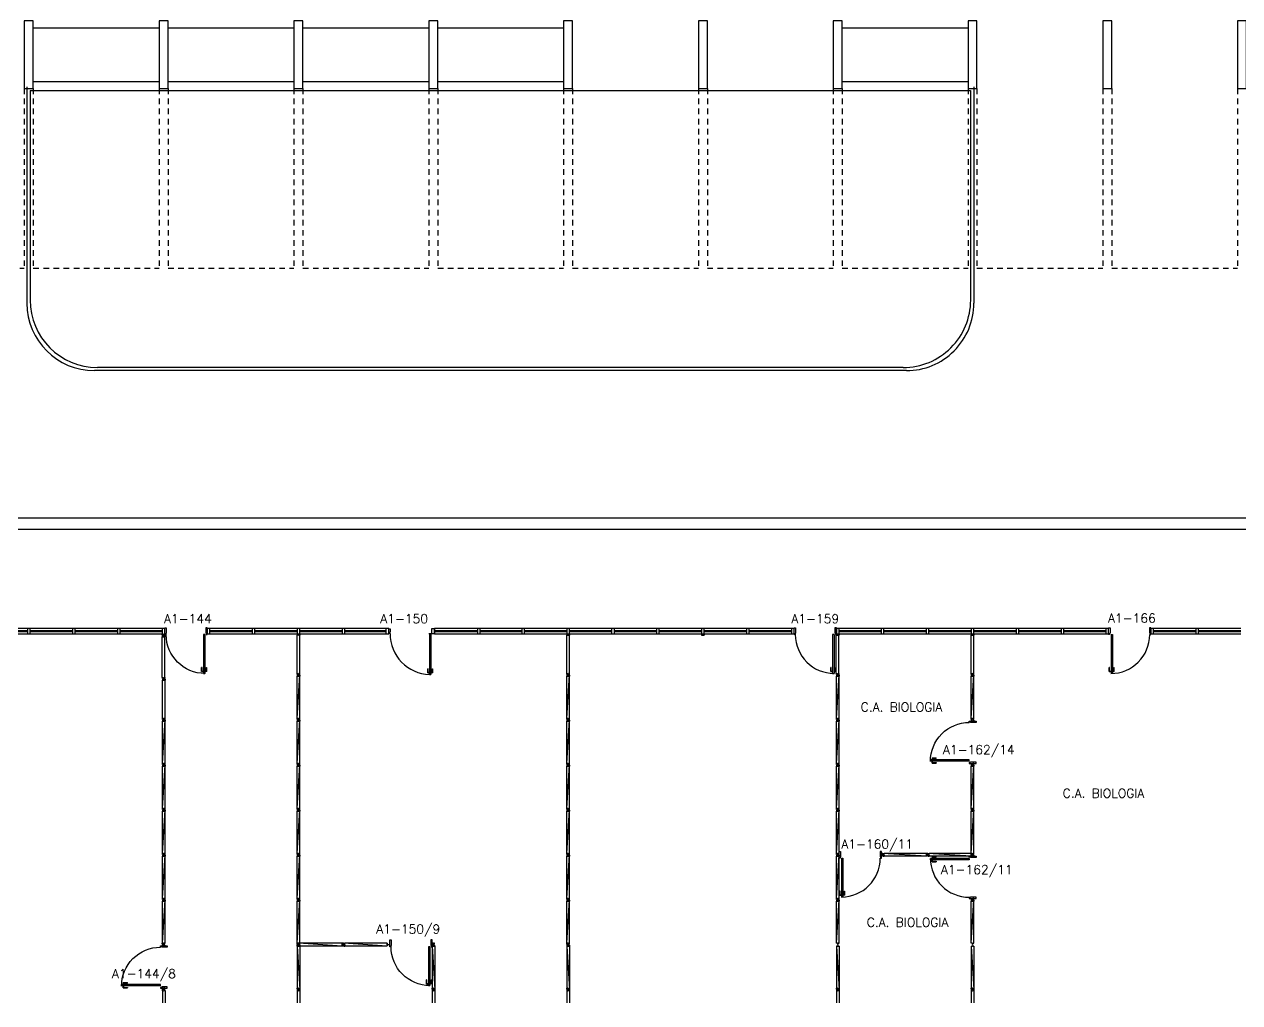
# Model space of a CAD drawing. Header units: millimetres. Extents: x 2641 to 2879, y 1208 to 1302.
# Drawn here: x 2794.93 to 2821.98, y 1228.56 to 1250.32 of the extents above; entities that cross this region are included whole.
import ezdxf
from ezdxf.enums import TextEntityAlignment as Align

# ---------------------------------------------------------------- set-up
doc = ezdxf.new("R2010")
doc.units = ezdxf.units.MM
doc.linetypes.add('HIDDEN2', pattern=[0.1875, 0.125, -0.0625])
for name, color, linetype in [('BANC', 2, 'Continuous'), ('DIV', 2, 'Continuous'), ('ESTR', 3, 'Continuous'), ('PISO', 1, 'Continuous'), ('PROJ', 1, 'HIDDEN2'), ('TEXTO', 2, 'Continuous'), ('TEXTO-ENDEREÇO', 2, 'Continuous')]:
    doc.layers.add(name, color=color, linetype=linetype)
doc.styles.add('UNB-100', font='simplex.shx', dxfattribs={"height": 0.2})
doc.styles.add('UNB-100-1', font='simplex.shx', dxfattribs={"height": 0.2})

# ---------------------------------------------------------------- blocks, each defined once
blk = doc.blocks.new('PILAR-SLS')
blk.add_lwpolyline([(0.003, -44.497), (0.203, -44.497), (0.203, -42.997), (0.003, -42.997)], close=True)
blk = doc.blocks.new('PDV1E-SLS')
at = {"layer": 'DIV'}
for p, q in [((-0.94, 0.075), (-0.91, 0.075)), ((-0.94, 0.06), (-0.94, 0.075)), ((-0.94, -0.06), (-0.94, 0.06)), ((-0.91, 0.075), (-0.91, -0.045)), ((0, 0.075), (-0.03, 0.075)), ((-0.03, 0.075), (-0.03, -0.045)), ((0, 0.06), (0, 0.075)), ((0, -0.06), (0, 0.06)), ((0, 0), (0.012, 0)), ((-0.94, -0.075), (-0.94, -0.06)), ((-0.92, -0.075), (-0.94, -0.075)), ((-0.92, -0.045), (-0.92, -0.075)), ((-0.92, -0.045), (-0.91, -0.045)), ((-0.082, -0.075), (-0.082, -0.94)), ((-0.052, -0.075), (-0.082, -0.075)), ((-0.052, -0.075), (-0.052, -0.94)), ((-0.02, -0.045), (-0.03, -0.045)), ((-0.02, -0.045), (-0.02, -0.075)), ((-0.02, -0.075), (0, -0.075)), ((0, -0.075), (0, -0.06)), ((-0.114, -0.81), (-0.124, -0.81)), ((-0.124, -0.9), (-0.124, -0.81)), ((-0.114, -0.89), (-0.114, -0.81)), ((-0.019, -0.81), (-0.009, -0.81)), ((-0.019, -0.89), (-0.019, -0.81)), ((-0.009, -0.9), (-0.009, -0.81)), ((-0.124, -0.9), (-0.084, -0.9)), ((-0.114, -0.89), (-0.084, -0.89)), ((-0.082, -0.94), (-0.052, -0.94)), ((-0.019, -0.89), (-0.049, -0.89)), ((-0.009, -0.9), (-0.049, -0.9))]:
    blk.add_line(p, q, dxfattribs=at)
blk.add_arc((-0.048, -0.075), 0.865, 180, 270, dxfattribs=at)
blk = doc.blocks.new('DIVMT-SLS')
for p, q in [((-0.03, 0.03), (-0.03, 0.006)), ((-0.008, 0.03), (-0.03, 0.03)), ((-0.0185, 0.006), (-0.03, 0.006)), ((-0.0185, -0.006), (-0.0185, 0.006)), ((-0.008, 0.03), (-0.008, 0.02)), ((-0.008, 0.02), (0.008, 0.02)), ((-0.0051, 0), (0.0051, 0)), ((0.0051, 0), (-0.0051, 0)), ((-0.0051, 0), (0.0051, 0)), ((0.97, -0.03), (0, 0.03)), ((0, -0.0051), (0, 0.0051)), ((0, 0.0051), (0, -0.0051)), ((0.008, 0.03), (0.008, 0.02)), ((0.008, 0.03), (0.03, 0.03)), ((0.0205, 0.006), (0.03, 0.006)), ((0.0205, -0.006), (0.0205, 0.006)), ((0.0205, 0.006), (0.0205, -0.006)), ((0.0205, 0.006), (0.03, 0.006)), ((0.97, 0.03), (0.03, 0.03)), ((0.03, 0.006), (0.03, 0.03)), ((0.03, -0.03), (0.03, 0.03)), ((0.03, -0.005), (0.03, 0.005)), ((0.97, 0.03), (0.97, 0.009)), ((0.97, 0.009), (0.97, 0.027)), ((0.9795, 0.006), (0.97, 0.006)), ((0.97, -0.005), (0.97, 0.005)), ((0.9795, 0.006), (0.9795, -0.006)), ((1.0051, 0), (0.9949, 0)), ((1, 0.0051), (1, -0.0051)), ((-0.0185, -0.006), (-0.03, -0.006)), ((-0.03, -0.03), (-0.03, -0.006)), ((-0.008, -0.03), (-0.03, -0.03)), ((-0.008, -0.03), (-0.008, -0.02)), ((-0.008, -0.02), (0.008, -0.02)), ((0.008, -0.03), (0.008, -0.02)), ((0.008, -0.03), (0.03, -0.03)), ((0.0205, -0.006), (0.03, -0.006)), ((0.0205, -0.006), (0.03, -0.006)), ((0.03, -0.006), (0.03, -0.03)), ((0.97, -0.03), (0.03, -0.03)), ((0.9795, -0.006), (0.97, -0.006)), ((0.97, -0.009), (0.97, -0.027))]:
    blk.add_line(p, q)
blk = doc.blocks.new('MTINI-SLS')
for p, q in [((-0.005, 0), (0.005, 0)), ((0, 0.001), (0, 0.02)), ((0.008, 0.02), (0, 0.02)), ((0, -0.005), (0, 0.005)), ((0, -0.02), (0, 0.001)), ((0.008, 0.03), (0.03, 0.03)), ((0.008, 0.03), (0.008, 0.02)), ((0.02, 0.006), (0.02, -0.006)), ((0.02, 0.006), (0.03, 0.006)), ((0.02, -0.004), (0.02, 0.004)), ((0.023, 0.006), (0.03, 0.006)), ((0.03, 0.006), (0.03, 0.03)), ((0, -0.02), (0.008, -0.02)), ((0.008, -0.03), (0.008, -0.02)), ((0.008, -0.03), (0.03, -0.03)), ((0.02, -0.006), (0.03, -0.006)), ((0.023, -0.006), (0.03, -0.006)), ((0.03, -0.006), (0.03, -0.03))]:
    blk.add_line(p, q)
blk = doc.blocks.new('PDV1D-SLS')
at = {"layer": 'DIV'}
for p, q in [((0, 0), (-0.012, 0)), ((0, 0.06), (0, 0.075)), ((0, 0.075), (0.03, 0.075)), ((0, -0.06), (0, 0.06)), ((0.03, 0.075), (0.03, -0.045)), ((0.91, 0.075), (0.91, -0.045)), ((0.94, 0.075), (0.91, 0.075)), ((0.94, 0.06), (0.94, 0.075)), ((0.94, -0.06), (0.94, 0.06)), ((0, -0.075), (0, -0.06)), ((0.02, -0.075), (0, -0.075)), ((0.02, -0.045), (0.03, -0.045)), ((0.02, -0.045), (0.02, -0.075)), ((0.052, -0.075), (0.052, -0.94)), ((0.052, -0.075), (0.082, -0.075)), ((0.082, -0.075), (0.082, -0.94)), ((0.92, -0.045), (0.91, -0.045)), ((0.92, -0.045), (0.92, -0.075)), ((0.92, -0.075), (0.94, -0.075)), ((0.94, -0.075), (0.94, -0.06)), ((0.019, -0.81), (0.009, -0.81)), ((0.009, -0.9), (0.009, -0.81)), ((0.019, -0.89), (0.019, -0.81)), ((0.114, -0.81), (0.124, -0.81)), ((0.114, -0.89), (0.114, -0.81)), ((0.124, -0.9), (0.124, -0.81)), ((0.009, -0.9), (0.049, -0.9)), ((0.019, -0.89), (0.049, -0.89)), ((0.082, -0.94), (0.052, -0.94)), ((0.114, -0.89), (0.084, -0.89)), ((0.124, -0.9), (0.084, -0.9))]:
    blk.add_line(p, q, dxfattribs=at)
blk.add_arc((0.048, -0.075), 0.865, 270, 0, dxfattribs=at)
blk = doc.blocks.new('A$C65E70D11')
at = {"layer": 'DIV'}
for p, q in [((0, 0.038), (0, 0.06)), ((0.024, 0.06), (0, 0.06)), ((0, 0.038), (0.01, 0.038)), ((0, 0.022), (0, 0)), ((0, 0.022), (0.01, 0.022)), ((0, 0), (0.024, 0)), ((0.01, 0.022), (0.01, 0.038)), ((0.024, 0.051), (0.024, 0.06)), ((0.024, 0.051), (0.024, 0.06)), ((0.024, 0.051), (0.036, 0.051)), ((0.036, 0.051), (0.024, 0.051)), ((0.036, 0.012), (0.024, 0.012)), ((0.024, 0.012), (0.024, 0)), ((0.025, 0.03), (0.035, 0.03)), ((0.035, 0.03), (0.025, 0.03)), ((0.03, 0.025), (0.03, 0.035)), ((0.03, 0.035), (0.03, 0.025)), ((0.03, 0.025), (0.03, 0.035)), ((0.036, 0.051), (0.036, 0.06)), ((0.036, 0.051), (0.036, 0.06)), ((0.036, 0.06), (0.06, 0.06)), ((0.036, 0.012), (0.036, 0)), ((0.06, 0), (0.036, 0)), ((0.05, 0.022), (0.05, 0.038)), ((0.06, 0.038), (0.05, 0.038)), ((0.06, 0.022), (0.05, 0.022)), ((0.06, 0.038), (0.06, 0.06)), ((0.06, 0.022), (0.06, 0))]:
    blk.add_line(p, q, dxfattribs=at)
blk = doc.blocks.new('MTT-SLS')
for p, q in [((-0.008, 0.03), (-0.03, 0.03)), ((-0.03, 0.03), (-0.03, 0.006)), ((-0.0185, 0.006), (-0.03, 0.006)), ((-0.0185, -0.006), (-0.0185, 0.006)), ((-0.008, 0.03), (-0.008, 0.02)), ((-0.008, 0.02), (0.008, 0.02)), ((-0.0051, 0), (0.0051, 0)), ((0, -0.0051), (0, 0.0051)), ((0.008, 0.03), (0.03, 0.03)), ((0.008, 0.03), (0.008, 0.02)), ((0.0205, -0.006), (0.0205, 0.006)), ((0.0205, 0.006), (0.03, 0.006)), ((0.03, 0.006), (0.03, 0.03)), ((-0.03, -0.03), (-0.03, -0.006)), ((-0.0185, -0.006), (-0.03, -0.006)), ((-0.008, -0.03), (-0.03, -0.03)), ((-0.008, -0.02), (0.008, -0.02)), ((-0.008, -0.03), (-0.008, -0.02)), ((0.008, -0.03), (0.008, -0.02)), ((0.008, -0.03), (0.03, -0.03)), ((0.0205, -0.006), (0.03, -0.006)), ((0.03, -0.006), (0.03, -0.03))]:
    blk.add_line(p, q)

msp = doc.modelspace()

# ---------------------------------------------------------------- linework, layer by layer
at = {"layer": 'BANC'}
for p, q in [((2870.149, 1239.34), (2654.133, 1239.34)), ((2870.149, 1239.09), (2654.133, 1239.09))]:
    msp.add_line(p, q, dxfattribs=at)
at = {"layer": 'DIV'}
for p, q in [((2795.003, 1236.885), (2794.063, 1236.885)), ((2795.003, 1236.831), (2794.063, 1236.831)), ((2794.063, 1236.819), (2795.003, 1236.819)), ((2795.063, 1236.885), (2795.003, 1236.885)), ((2795.003, 1236.885), (2795.003, 1236.766)), ((2795.063, 1236.885), (2795.003, 1236.885)), ((2795.003, 1236.885), (2795.003, 1236.766)), ((2795.063, 1236.765), (2795.063, 1236.885)), ((2795.063, 1236.765), (2795.063, 1236.885)), ((2796.003, 1236.885), (2795.063, 1236.885)), ((2796.003, 1236.831), (2795.063, 1236.831)), ((2795.063, 1236.819), (2796.003, 1236.819)), ((2796.063, 1236.885), (2796.003, 1236.885)), ((2796.003, 1236.885), (2796.003, 1236.766)), ((2796.063, 1236.885), (2796.003, 1236.885)), ((2796.003, 1236.885), (2796.003, 1236.766)), ((2796.063, 1236.765), (2796.063, 1236.885)), ((2796.063, 1236.765), (2796.063, 1236.885)), ((2797.003, 1236.885), (2796.063, 1236.885)), ((2797.003, 1236.831), (2796.063, 1236.831)), ((2796.063, 1236.819), (2797.003, 1236.819)), ((2797.063, 1236.885), (2797.003, 1236.885)), ((2797.003, 1236.885), (2797.003, 1236.766)), ((2797.063, 1236.885), (2797.003, 1236.885)), ((2797.003, 1236.885), (2797.003, 1236.766)), ((2797.063, 1236.765), (2797.063, 1236.885)), ((2797.063, 1236.765), (2797.063, 1236.885)), ((2798.003, 1236.885), (2797.063, 1236.885)), ((2798.003, 1236.831), (2797.063, 1236.831)), ((2797.063, 1236.819), (2798.003, 1236.819)), ((2798.063, 1236.885), (2798.003, 1236.885)), ((2798.003, 1236.885), (2798.003, 1236.766)), ((2798.063, 1236.885), (2798.003, 1236.885)), ((2798.003, 1236.885), (2798.003, 1236.766)), ((2798.063, 1236.765), (2798.063, 1236.885)), ((2798.063, 1236.765), (2798.063, 1236.885)), ((2799.063, 1236.885), (2799.003, 1236.885)), ((2799.003, 1236.885), (2799.003, 1236.766)), ((2799.063, 1236.885), (2799.003, 1236.885)), ((2799.003, 1236.885), (2799.003, 1236.766)), ((2800.003, 1236.885), (2799.063, 1236.885)), ((2799.063, 1236.765), (2799.063, 1236.885)), ((2799.063, 1236.765), (2799.063, 1236.885)), ((2800.003, 1236.831), (2799.063, 1236.831)), ((2799.063, 1236.819), (2800.003, 1236.819)), ((2800.063, 1236.885), (2800.003, 1236.885)), ((2800.003, 1236.885), (2800.003, 1236.766)), ((2800.063, 1236.885), (2800.003, 1236.885)), ((2800.003, 1236.885), (2800.003, 1236.766)), ((2800.063, 1236.765), (2800.063, 1236.885)), ((2800.063, 1236.765), (2800.063, 1236.885)), ((2801.003, 1236.885), (2800.063, 1236.885)), ((2801.003, 1236.831), (2800.063, 1236.831)), ((2800.063, 1236.819), (2801.003, 1236.819)), ((2801.063, 1236.885), (2801.003, 1236.885)), ((2801.003, 1236.885), (2801.003, 1236.766)), ((2801.063, 1236.885), (2801.003, 1236.885)), ((2801.003, 1236.885), (2801.003, 1236.766)), ((2801.063, 1236.765), (2801.063, 1236.885)), ((2801.063, 1236.765), (2801.063, 1236.885)), ((2802.003, 1236.885), (2801.063, 1236.885)), ((2802.003, 1236.831), (2801.063, 1236.831)), ((2801.063, 1236.819), (2802.003, 1236.819)), ((2802.063, 1236.885), (2802.003, 1236.885)), ((2802.003, 1236.885), (2802.003, 1236.766)), ((2802.063, 1236.885), (2802.003, 1236.885)), ((2802.003, 1236.885), (2802.003, 1236.766)), ((2802.063, 1236.765), (2802.063, 1236.885)), ((2802.063, 1236.765), (2802.063, 1236.885)), ((2802.981, 1236.885), (2802.063, 1236.885)), ((2802.981, 1236.831), (2802.063, 1236.831)), ((2802.063, 1236.819), (2802.981, 1236.819)), ((2803.041, 1236.885), (2802.981, 1236.885)), ((2802.981, 1236.885), (2802.981, 1236.766)), ((2803.041, 1236.885), (2802.981, 1236.885)), ((2802.981, 1236.885), (2802.981, 1236.766)), ((2803.041, 1236.765), (2803.041, 1236.885)), ((2803.041, 1236.765), (2803.041, 1236.885)), ((2803.041, 1236.861), (2803.041, 1236.876)), ((2803.041, 1236.876), (2803.071, 1236.876)), ((2803.041, 1236.791), (2803.041, 1236.861)), ((2803.071, 1236.876), (2803.071, 1236.806)), ((2804.002, 1236.765), (2804.002, 1236.885)), ((2804.002, 1236.885), (2804.062, 1236.885)), ((2804.002, 1236.765), (2804.002, 1236.885)), ((2804.002, 1236.885), (2804.062, 1236.885)), ((2804.062, 1236.885), (2804.062, 1236.765)), ((2804.062, 1236.885), (2804.062, 1236.766)), ((2805.014, 1236.885), (2804.062, 1236.885)), ((2804.062, 1236.861), (2804.062, 1236.876)), ((2804.062, 1236.791), (2804.062, 1236.861)), ((2805.014, 1236.831), (2804.062, 1236.831)), ((2804.062, 1236.819), (2805.014, 1236.819)), ((2805.074, 1236.885), (2805.014, 1236.885)), ((2805.014, 1236.885), (2805.014, 1236.766)), ((2805.074, 1236.885), (2805.014, 1236.885)), ((2805.014, 1236.885), (2805.014, 1236.766)), ((2805.074, 1236.765), (2805.074, 1236.885)), ((2805.074, 1236.765), (2805.074, 1236.885)), ((2805.074, 1236.819), (2806.003, 1236.819)), ((2806.003, 1236.885), (2805.075, 1236.885)), ((2806.003, 1236.831), (2805.075, 1236.831)), ((2806.063, 1236.885), (2806.003, 1236.885)), ((2806.003, 1236.885), (2806.003, 1236.766)), ((2806.063, 1236.885), (2806.003, 1236.885)), ((2806.003, 1236.885), (2806.003, 1236.766)), ((2806.063, 1236.765), (2806.063, 1236.885)), ((2806.063, 1236.765), (2806.063, 1236.885)), ((2807.003, 1236.885), (2806.063, 1236.885)), ((2807.003, 1236.831), (2806.063, 1236.831)), ((2806.063, 1236.819), (2807.003, 1236.819)), ((2807.063, 1236.885), (2807.003, 1236.885)), ((2807.003, 1236.885), (2807.003, 1236.766)), ((2807.063, 1236.885), (2807.003, 1236.885)), ((2807.003, 1236.885), (2807.003, 1236.766)), ((2808.003, 1236.885), (2807.063, 1236.885)), ((2807.063, 1236.765), (2807.063, 1236.885)), ((2807.063, 1236.765), (2807.063, 1236.885)), ((2808.003, 1236.831), (2807.063, 1236.831)), ((2807.063, 1236.819), (2808.003, 1236.819)), ((2808.063, 1236.885), (2808.003, 1236.885)), ((2808.003, 1236.885), (2808.003, 1236.766)), ((2808.063, 1236.885), (2808.003, 1236.885)), ((2808.003, 1236.885), (2808.003, 1236.766)), ((2808.063, 1236.765), (2808.063, 1236.885)), ((2808.063, 1236.765), (2808.063, 1236.885)), ((2809.003, 1236.885), (2808.063, 1236.885)), ((2809.003, 1236.831), (2808.063, 1236.831)), ((2808.063, 1236.819), (2809.003, 1236.819)), ((2809.063, 1236.885), (2809.003, 1236.885)), ((2809.003, 1236.885), (2809.003, 1236.766)), ((2809.063, 1236.885), (2809.003, 1236.885)), ((2809.003, 1236.885), (2809.003, 1236.766)), ((2809.063, 1236.765), (2809.063, 1236.885)), ((2809.063, 1236.765), (2809.063, 1236.885)), ((2810.003, 1236.885), (2809.063, 1236.885)), ((2810.003, 1236.831), (2809.063, 1236.831)), ((2809.063, 1236.819), (2810.003, 1236.819)), ((2810.063, 1236.885), (2810.003, 1236.885)), ((2810.003, 1236.885), (2810.003, 1236.766)), ((2810.063, 1236.885), (2810.003, 1236.885)), ((2810.003, 1236.885), (2810.003, 1236.766)), ((2810.063, 1236.765), (2810.063, 1236.885)), ((2810.063, 1236.765), (2810.063, 1236.885)), ((2811.003, 1236.885), (2810.063, 1236.885)), ((2811.003, 1236.831), (2810.063, 1236.831)), ((2810.063, 1236.819), (2811.003, 1236.819)), ((2811.063, 1236.885), (2811.003, 1236.885)), ((2811.003, 1236.885), (2811.003, 1236.766)), ((2811.063, 1236.885), (2811.003, 1236.885)), ((2811.003, 1236.885), (2811.003, 1236.766)), ((2811.063, 1236.765), (2811.063, 1236.885)), ((2811.063, 1236.765), (2811.063, 1236.885)), ((2812.003, 1236.885), (2811.063, 1236.885)), ((2812.003, 1236.831), (2811.063, 1236.831)), ((2811.063, 1236.819), (2812.003, 1236.819)), ((2812.063, 1236.885), (2812.003, 1236.885)), ((2812.003, 1236.885), (2812.003, 1236.766)), ((2812.063, 1236.885), (2812.003, 1236.885)), ((2812.003, 1236.885), (2812.003, 1236.766)), ((2812.063, 1236.765), (2812.063, 1236.885)), ((2812.063, 1236.765), (2812.063, 1236.885)), ((2813.063, 1236.885), (2813.003, 1236.885)), ((2813.003, 1236.885), (2813.003, 1236.766)), ((2813.063, 1236.885), (2813.003, 1236.885)), ((2813.003, 1236.885), (2813.003, 1236.766)), ((2813.063, 1236.765), (2813.063, 1236.885)), ((2813.063, 1236.765), (2813.063, 1236.885)), ((2814.003, 1236.885), (2813.063, 1236.885)), ((2814.003, 1236.831), (2813.063, 1236.831)), ((2813.063, 1236.819), (2814.003, 1236.819)), ((2814.063, 1236.885), (2814.003, 1236.885)), ((2814.003, 1236.885), (2814.003, 1236.766)), ((2814.063, 1236.885), (2814.003, 1236.885)), ((2814.003, 1236.885), (2814.003, 1236.766)), ((2814.063, 1236.765), (2814.063, 1236.885)), ((2814.063, 1236.765), (2814.063, 1236.885)), ((2815.003, 1236.885), (2814.063, 1236.885)), ((2815.003, 1236.831), (2814.063, 1236.831)), ((2814.063, 1236.819), (2815.003, 1236.819)), ((2815.063, 1236.885), (2815.003, 1236.885)), ((2815.003, 1236.885), (2815.003, 1236.766)), ((2815.063, 1236.885), (2815.003, 1236.885)), ((2815.003, 1236.885), (2815.003, 1236.766)), ((2816.003, 1236.885), (2815.063, 1236.885)), ((2815.063, 1236.765), (2815.063, 1236.885)), ((2815.063, 1236.765), (2815.063, 1236.885)), ((2816.003, 1236.831), (2815.063, 1236.831)), ((2815.063, 1236.819), (2816.003, 1236.819)), ((2816.063, 1236.885), (2816.003, 1236.885)), ((2816.003, 1236.885), (2816.003, 1236.766)), ((2816.063, 1236.885), (2816.003, 1236.885)), ((2816.003, 1236.885), (2816.003, 1236.766)), ((2816.063, 1236.765), (2816.063, 1236.885)), ((2816.063, 1236.765), (2816.063, 1236.885)), ((2817.003, 1236.885), (2816.063, 1236.885)), ((2817.003, 1236.831), (2816.063, 1236.831)), ((2816.063, 1236.819), (2817.003, 1236.819)), ((2817.063, 1236.885), (2817.003, 1236.885)), ((2817.003, 1236.885), (2817.003, 1236.766)), ((2817.063, 1236.885), (2817.003, 1236.885)), ((2817.003, 1236.885), (2817.003, 1236.766)), ((2817.063, 1236.765), (2817.063, 1236.885)), ((2817.063, 1236.765), (2817.063, 1236.885)), ((2818.003, 1236.885), (2817.063, 1236.885)), ((2818.003, 1236.831), (2817.063, 1236.831)), ((2817.063, 1236.819), (2818.003, 1236.819)), ((2818.063, 1236.885), (2818.003, 1236.885)), ((2818.003, 1236.885), (2818.003, 1236.766)), ((2818.063, 1236.885), (2818.003, 1236.885)), ((2818.003, 1236.885), (2818.003, 1236.766)), ((2818.063, 1236.765), (2818.063, 1236.885)), ((2818.063, 1236.765), (2818.063, 1236.885)), ((2819.003, 1236.885), (2818.063, 1236.885)), ((2819.003, 1236.831), (2818.063, 1236.831)), ((2818.063, 1236.819), (2819.003, 1236.819)), ((2819.063, 1236.885), (2819.003, 1236.885)), ((2819.003, 1236.885), (2819.003, 1236.766)), ((2819.063, 1236.885), (2819.003, 1236.885)), ((2819.003, 1236.885), (2819.003, 1236.766)), ((2819.063, 1236.765), (2819.063, 1236.885)), ((2819.063, 1236.765), (2819.063, 1236.885)), ((2820.063, 1236.885), (2820.003, 1236.885)), ((2820.003, 1236.885), (2820.003, 1236.766)), ((2820.063, 1236.885), (2820.003, 1236.885)), ((2820.003, 1236.885), (2820.003, 1236.766)), ((2820.063, 1236.765), (2820.063, 1236.885)), ((2820.063, 1236.765), (2820.063, 1236.885)), ((2821.003, 1236.885), (2820.063, 1236.885)), ((2821.003, 1236.831), (2820.063, 1236.831)), ((2820.063, 1236.819), (2821.003, 1236.819)), ((2821.063, 1236.885), (2821.003, 1236.885)), ((2821.003, 1236.885), (2821.003, 1236.766)), ((2821.063, 1236.885), (2821.003, 1236.885)), ((2821.003, 1236.885), (2821.003, 1236.766)), ((2821.063, 1236.765), (2821.063, 1236.885)), ((2821.063, 1236.765), (2821.063, 1236.885)), ((2822.003, 1236.885), (2821.063, 1236.885)), ((2822.003, 1236.831), (2821.063, 1236.831)), ((2821.063, 1236.819), (2822.003, 1236.819)), ((2794.063, 1236.765), (2795.003, 1236.765)), ((2795.003, 1236.765), (2795.063, 1236.765)), ((2795.003, 1236.765), (2795.063, 1236.765)), ((2795.003, 1236.765), (2795.063, 1236.765)), ((2795.063, 1236.765), (2796.003, 1236.765)), ((2796.003, 1236.765), (2796.063, 1236.765)), ((2796.003, 1236.765), (2796.063, 1236.765)), ((2796.003, 1236.765), (2796.063, 1236.765)), ((2796.063, 1236.765), (2797.003, 1236.765)), ((2797.003, 1236.765), (2797.063, 1236.765)), ((2797.003, 1236.765), (2797.063, 1236.765)), ((2797.003, 1236.765), (2797.063, 1236.765)), ((2797.063, 1236.765), (2798.003, 1236.765)), ((2797.999, 1236.699), (2798.059, 1236.699)), ((2798, 1236.729), (2798.06, 1236.729)), ((2798, 1236.729), (2798.06, 1236.729)), ((2798, 1236.729), (2798.06, 1236.729)), ((2798.003, 1236.757), (2798.027, 1236.757)), ((2798.003, 1236.735), (2798.003, 1236.757)), ((2798.003, 1236.735), (2798.013, 1236.735)), ((2798.003, 1236.719), (2798.003, 1236.697)), ((2798.003, 1236.719), (2798.013, 1236.719)), ((2798.003, 1236.697), (2798.063, 1236.697)), ((2798.027, 1236.697), (2798.003, 1236.697)), ((2798.003, 1235.793), (2798.003, 1236.697)), ((2798.013, 1236.735), (2798.013, 1236.719)), ((2798.023, 1236.709), (2798.023, 1236.699)), ((2798.035, 1236.709), (2798.023, 1236.709)), ((2798.024, 1236.699), (2798.034, 1236.699)), ((2798.027, 1236.746), (2798.027, 1236.757)), ((2798.027, 1236.746), (2798.039, 1236.746)), ((2798.027, 1236.707), (2798.027, 1236.697)), ((2798.039, 1236.707), (2798.027, 1236.707)), ((2798.027, 1236.707), (2798.027, 1236.697)), ((2798.027, 1236.707), (2798.039, 1236.707)), ((2798.038, 1236.727), (2798.028, 1236.727)), ((2798.028, 1236.727), (2798.038, 1236.727)), ((2798.028, 1236.697), (2798.038, 1236.697)), ((2798.033, 1236.732), (2798.033, 1236.722)), ((2798.033, 1236.722), (2798.033, 1236.732)), ((2798.033, 1236.732), (2798.033, 1236.722)), ((2798.035, 1236.709), (2798.035, 1236.699)), ((2798.063, 1236.757), (2798.039, 1236.757)), ((2798.039, 1236.746), (2798.039, 1236.757)), ((2798.039, 1236.707), (2798.039, 1236.697)), ((2798.039, 1236.707), (2798.039, 1236.697)), ((2798.039, 1236.697), (2798.063, 1236.697)), ((2798.053, 1236.735), (2798.053, 1236.719)), ((2798.063, 1236.735), (2798.053, 1236.735)), ((2798.063, 1236.719), (2798.053, 1236.719)), ((2798.063, 1236.735), (2798.063, 1236.757)), ((2798.063, 1236.719), (2798.063, 1236.697)), ((2798.063, 1235.793), (2798.063, 1236.697)), ((2799.003, 1236.765), (2799.063, 1236.765)), ((2799.003, 1236.765), (2799.063, 1236.765)), ((2799.003, 1236.765), (2799.063, 1236.765)), ((2799.063, 1236.765), (2800.003, 1236.765)), ((2800.003, 1236.765), (2800.063, 1236.765)), ((2800.003, 1236.765), (2800.063, 1236.765)), ((2800.003, 1236.765), (2800.063, 1236.765)), ((2800.063, 1236.765), (2801.003, 1236.765)), ((2801.002, 1235.882), (2801.002, 1236.735)), ((2801.003, 1236.765), (2801.063, 1236.765)), ((2801.003, 1236.765), (2801.063, 1236.765)), ((2801.003, 1236.765), (2801.063, 1236.765)), ((2801.062, 1235.882), (2801.062, 1236.735)), ((2801.063, 1236.765), (2802.003, 1236.765)), ((2802.003, 1236.765), (2802.063, 1236.765)), ((2802.003, 1236.765), (2802.063, 1236.765)), ((2802.003, 1236.765), (2802.063, 1236.765)), ((2802.063, 1236.765), (2802.981, 1236.765)), ((2802.981, 1236.765), (2803.041, 1236.765)), ((2802.981, 1236.765), (2803.041, 1236.765)), ((2802.981, 1236.765), (2803.041, 1236.765)), ((2803.041, 1236.776), (2803.041, 1236.791)), ((2803.061, 1236.776), (2803.041, 1236.776)), ((2803.061, 1236.806), (2803.061, 1236.776)), ((2803.061, 1236.806), (2803.071, 1236.806)), ((2803.935, 1236.775), (2803.981, 1236.775)), ((2803.951, 1236.775), (2803.951, 1235.861)), ((2803.981, 1236.775), (2803.981, 1235.861)), ((2804.062, 1236.765), (2804.002, 1236.765)), ((2804.062, 1236.765), (2804.002, 1236.765)), ((2804.062, 1236.765), (2804.002, 1236.765)), ((2804.062, 1236.776), (2804.062, 1236.791)), ((2804.062, 1236.765), (2805.074, 1236.765)), ((2805.014, 1236.765), (2805.074, 1236.765)), ((2805.014, 1236.765), (2805.074, 1236.765)), ((2805.014, 1236.765), (2805.074, 1236.765)), ((2805.074, 1236.765), (2806.003, 1236.765)), ((2806.003, 1236.765), (2806.063, 1236.765)), ((2806.003, 1236.765), (2806.063, 1236.765)), ((2806.003, 1236.765), (2806.063, 1236.765)), ((2806.063, 1236.765), (2807.003, 1236.765)), ((2807.002, 1236.735), (2807.062, 1236.735)), ((2807.002, 1235.882), (2807.002, 1236.735)), ((2807.003, 1236.765), (2807.063, 1236.765)), ((2807.003, 1236.765), (2807.063, 1236.765)), ((2807.003, 1236.765), (2807.063, 1236.765)), ((2807.038, 1236.745), (2807.026, 1236.745)), ((2807.026, 1236.745), (2807.026, 1236.735)), ((2807.027, 1236.735), (2807.037, 1236.735)), ((2807.038, 1236.745), (2807.038, 1236.735)), ((2807.062, 1235.882), (2807.062, 1236.735)), ((2807.063, 1236.765), (2808.003, 1236.765)), ((2808.003, 1236.765), (2808.063, 1236.765)), ((2808.003, 1236.765), (2808.063, 1236.765)), ((2808.003, 1236.765), (2808.063, 1236.765)), ((2808.063, 1236.765), (2809.003, 1236.765)), ((2809.003, 1236.765), (2809.063, 1236.765)), ((2809.003, 1236.765), (2809.063, 1236.765)), ((2809.003, 1236.765), (2809.063, 1236.765)), ((2809.063, 1236.765), (2810.003, 1236.765)), ((2810.002, 1236.735), (2810.062, 1236.735)), ((2810.003, 1236.765), (2810.063, 1236.765)), ((2810.003, 1236.765), (2810.063, 1236.765)), ((2810.003, 1236.765), (2810.063, 1236.765)), ((2810.026, 1236.745), (2810.026, 1236.735)), ((2810.038, 1236.745), (2810.026, 1236.745)), ((2810.027, 1236.735), (2810.037, 1236.735)), ((2810.038, 1236.745), (2810.038, 1236.735)), ((2810.063, 1236.765), (2811.003, 1236.765)), ((2811.003, 1236.765), (2811.063, 1236.765)), ((2811.003, 1236.765), (2811.063, 1236.765)), ((2811.003, 1236.765), (2811.063, 1236.765)), ((2811.063, 1236.765), (2812.003, 1236.765)), ((2812.003, 1236.765), (2812.063, 1236.765)), ((2812.003, 1236.765), (2812.063, 1236.765)), ((2812.003, 1236.765), (2812.063, 1236.765)), ((2813.002, 1236.735), (2813.062, 1236.735)), ((2813.002, 1235.882), (2813.002, 1236.735)), ((2813.003, 1236.765), (2813.063, 1236.765)), ((2813.003, 1236.765), (2813.063, 1236.765)), ((2813.003, 1236.765), (2813.063, 1236.765)), ((2813.003, 1236.765), (2813.063, 1236.765)), ((2813.003, 1236.765), (2813.063, 1236.765)), ((2813.003, 1236.765), (2813.063, 1236.765)), ((2813.038, 1236.745), (2813.026, 1236.745)), ((2813.026, 1236.745), (2813.026, 1236.735)), ((2813.027, 1236.735), (2813.037, 1236.735)), ((2813.038, 1236.745), (2813.038, 1236.735)), ((2813.062, 1235.882), (2813.062, 1236.735)), ((2813.063, 1236.765), (2814.003, 1236.765)), ((2814.003, 1236.765), (2814.063, 1236.765)), ((2814.003, 1236.765), (2814.063, 1236.765)), ((2814.003, 1236.765), (2814.063, 1236.765)), ((2814.063, 1236.765), (2815.003, 1236.765)), ((2815.003, 1236.765), (2815.063, 1236.765)), ((2815.003, 1236.765), (2815.063, 1236.765)), ((2815.003, 1236.765), (2815.063, 1236.765)), ((2815.063, 1236.765), (2816.003, 1236.765)), ((2816.002, 1235.882), (2816.002, 1236.735)), ((2816.002, 1236.735), (2816.062, 1236.735)), ((2816.003, 1236.765), (2816.063, 1236.765)), ((2816.003, 1236.765), (2816.063, 1236.765)), ((2816.003, 1236.765), (2816.063, 1236.765)), ((2816.026, 1236.745), (2816.026, 1236.735)), ((2816.038, 1236.745), (2816.026, 1236.745)), ((2816.027, 1236.735), (2816.037, 1236.735)), ((2816.038, 1236.745), (2816.038, 1236.735)), ((2816.062, 1235.882), (2816.062, 1236.735)), ((2816.063, 1236.765), (2817.003, 1236.765)), ((2817.003, 1236.765), (2817.063, 1236.765)), ((2817.003, 1236.765), (2817.063, 1236.765)), ((2817.003, 1236.765), (2817.063, 1236.765)), ((2817.063, 1236.765), (2818.003, 1236.765)), ((2818.003, 1236.765), (2818.063, 1236.765)), ((2818.003, 1236.765), (2818.063, 1236.765)), ((2818.003, 1236.765), (2818.063, 1236.765)), ((2818.063, 1236.765), (2819.003, 1236.765)), ((2819.003, 1236.765), (2819.063, 1236.765)), ((2819.003, 1236.765), (2819.063, 1236.765)), ((2819.003, 1236.765), (2819.063, 1236.765)), ((2820.003, 1236.765), (2820.063, 1236.765)), ((2820.003, 1236.765), (2820.063, 1236.765)), ((2820.003, 1236.765), (2820.063, 1236.765)), ((2820.063, 1236.765), (2821.003, 1236.765)), ((2821.003, 1236.765), (2821.063, 1236.765)), ((2821.003, 1236.765), (2821.063, 1236.765)), ((2821.003, 1236.765), (2821.063, 1236.765)), ((2821.063, 1236.765), (2822.003, 1236.765)), ((2798.006, 1235.793), (2798.03, 1235.793)), ((2798.006, 1235.771), (2798.006, 1235.793)), ((2798.006, 1235.771), (2798.016, 1235.771)), ((2798.006, 1235.755), (2798.006, 1235.733)), ((2798.006, 1235.755), (2798.016, 1235.755)), ((2798.006, 1235.733), (2798.066, 1235.733)), ((2798.03, 1235.733), (2798.006, 1235.733)), ((2798.006, 1234.882), (2798.006, 1235.733)), ((2798.016, 1235.771), (2798.016, 1235.755)), ((2798.03, 1235.782), (2798.03, 1235.793)), ((2798.03, 1235.782), (2798.042, 1235.782)), ((2798.041, 1235.763), (2798.03, 1235.763)), ((2798.03, 1235.763), (2798.041, 1235.763)), ((2798.03, 1235.743), (2798.03, 1235.733)), ((2798.042, 1235.743), (2798.03, 1235.743)), ((2798.03, 1235.743), (2798.03, 1235.733)), ((2798.03, 1235.743), (2798.042, 1235.743)), ((2798.031, 1235.733), (2798.041, 1235.733)), ((2798.036, 1235.768), (2798.036, 1235.758)), ((2798.036, 1235.758), (2798.036, 1235.768)), ((2798.036, 1235.768), (2798.036, 1235.758)), ((2798.066, 1235.793), (2798.042, 1235.793)), ((2798.042, 1235.782), (2798.042, 1235.793)), ((2798.042, 1235.743), (2798.042, 1235.733)), ((2798.042, 1235.743), (2798.042, 1235.733)), ((2798.042, 1235.733), (2798.066, 1235.733)), ((2798.056, 1235.771), (2798.056, 1235.755)), ((2798.066, 1235.771), (2798.056, 1235.771)), ((2798.066, 1235.755), (2798.056, 1235.755)), ((2798.066, 1235.771), (2798.066, 1235.793)), ((2798.066, 1235.755), (2798.066, 1235.733)), ((2798.066, 1234.882), (2798.066, 1235.733)), ((2803.919, 1235.991), (2803.909, 1235.991)), ((2803.909, 1235.901), (2803.909, 1235.991)), ((2803.909, 1235.901), (2803.949, 1235.901)), ((2803.919, 1235.911), (2803.919, 1235.991)), ((2803.919, 1235.911), (2803.949, 1235.911)), ((2803.951, 1235.861), (2803.981, 1235.861)), ((2804.014, 1235.911), (2803.984, 1235.911)), ((2804.024, 1235.901), (2803.984, 1235.901)), ((2804.014, 1235.991), (2804.023, 1235.991)), ((2804.014, 1235.911), (2804.014, 1235.991)), ((2804.024, 1235.901), (2804.024, 1235.991)), ((2798.027, 1234.882), (2798.009, 1234.882)), ((2798.03, 1234.872), (2798.03, 1234.882)), ((2798.042, 1234.872), (2798.03, 1234.872)), ((2798.041, 1234.852), (2798.03, 1234.852)), ((2798.031, 1234.882), (2798.041, 1234.882)), ((2798.036, 1234.847), (2798.036, 1234.857)), ((2798.042, 1234.872), (2798.042, 1234.882)), ((2798.066, 1234.882), (2798.045, 1234.882)), ((2798.045, 1234.882), (2798.063, 1234.882)), ((2798.027, 1229.882), (2798.003, 1229.882)), ((2798.003, 1229.86), (2798.003, 1229.882)), ((2798.003, 1229.882), (2798.063, 1229.882)), ((2798.003, 1229.882), (2798.063, 1229.882)), ((2798.003, 1229.86), (2798.013, 1229.86)), ((2798.003, 1229.844), (2798.013, 1229.844)), ((2798.003, 1229.844), (2798.003, 1229.822)), ((2798.003, 1229.822), (2798.027, 1229.822)), ((2798.024, 1229.882), (2798.006, 1229.882)), ((2798.013, 1229.844), (2798.013, 1229.86)), ((2798.027, 1229.872), (2798.027, 1229.882)), ((2798.027, 1229.872), (2798.027, 1229.882)), ((2798.027, 1229.872), (2798.027, 1229.882)), ((2798.027, 1229.872), (2798.039, 1229.872)), ((2798.039, 1229.872), (2798.027, 1229.872)), ((2798.039, 1229.872), (2798.027, 1229.872)), ((2798.027, 1229.833), (2798.027, 1229.822)), ((2798.027, 1229.833), (2798.039, 1229.833)), ((2798.028, 1229.882), (2798.038, 1229.882)), ((2798.028, 1229.882), (2798.038, 1229.882)), ((2798.028, 1229.852), (2798.038, 1229.852)), ((2798.038, 1229.852), (2798.028, 1229.852)), ((2798.038, 1229.852), (2798.028, 1229.852)), ((2798.033, 1229.847), (2798.033, 1229.857)), ((2798.033, 1229.857), (2798.033, 1229.847)), ((2798.033, 1229.847), (2798.033, 1229.857)), ((2798.033, 1229.847), (2798.033, 1229.857)), ((2798.039, 1229.882), (2798.063, 1229.882)), ((2798.039, 1229.872), (2798.039, 1229.882)), ((2798.039, 1229.872), (2798.039, 1229.882)), ((2798.039, 1229.872), (2798.039, 1229.882)), ((2798.039, 1229.833), (2798.039, 1229.822)), ((2798.063, 1229.822), (2798.039, 1229.822)), ((2798.063, 1229.882), (2798.042, 1229.882)), ((2798.042, 1229.882), (2798.06, 1229.882)), ((2798.063, 1229.86), (2798.053, 1229.86)), ((2798.053, 1229.844), (2798.053, 1229.86)), ((2798.063, 1229.844), (2798.053, 1229.844)), ((2798.063, 1229.86), (2798.063, 1229.882)), ((2798.063, 1229.844), (2798.063, 1229.822)), ((2801.027, 1229.882), (2801.003, 1229.882)), ((2801.003, 1229.86), (2801.003, 1229.882)), ((2801.003, 1229.882), (2801.063, 1229.882)), ((2801.003, 1229.882), (2801.063, 1229.882)), ((2801.003, 1229.86), (2801.013, 1229.86)), ((2801.003, 1229.844), (2801.013, 1229.844)), ((2801.003, 1229.844), (2801.003, 1229.822)), ((2801.003, 1229.822), (2801.027, 1229.822)), ((2801.024, 1229.882), (2801.006, 1229.882)), ((2801.013, 1229.844), (2801.013, 1229.86)), ((2801.027, 1229.872), (2801.027, 1229.882)), ((2801.027, 1229.872), (2801.027, 1229.882)), ((2801.027, 1229.872), (2801.027, 1229.882)), ((2801.027, 1229.872), (2801.039, 1229.872)), ((2801.039, 1229.872), (2801.027, 1229.872)), ((2801.039, 1229.872), (2801.027, 1229.872)), ((2801.027, 1229.833), (2801.027, 1229.822)), ((2801.027, 1229.833), (2801.039, 1229.833)), ((2801.028, 1229.882), (2801.038, 1229.882)), ((2801.028, 1229.882), (2801.038, 1229.882)), ((2801.028, 1229.852), (2801.038, 1229.852)), ((2801.038, 1229.852), (2801.028, 1229.852)), ((2801.038, 1229.852), (2801.028, 1229.852)), ((2801.033, 1229.847), (2801.033, 1229.857)), ((2801.033, 1229.857), (2801.033, 1229.847)), ((2801.033, 1229.847), (2801.033, 1229.857)), ((2801.033, 1229.847), (2801.033, 1229.857)), ((2801.039, 1229.882), (2801.063, 1229.882)), ((2801.039, 1229.872), (2801.039, 1229.882)), ((2801.039, 1229.872), (2801.039, 1229.882)), ((2801.039, 1229.872), (2801.039, 1229.882)), ((2801.039, 1229.833), (2801.039, 1229.822)), ((2801.063, 1229.822), (2801.039, 1229.822)), ((2801.063, 1229.882), (2801.042, 1229.882)), ((2801.042, 1229.882), (2801.06, 1229.882)), ((2801.063, 1229.86), (2801.053, 1229.86)), ((2801.053, 1229.844), (2801.053, 1229.86)), ((2801.063, 1229.844), (2801.053, 1229.844)), ((2801.063, 1229.86), (2801.063, 1229.882)), ((2801.063, 1229.844), (2801.063, 1229.822)), ((2804.027, 1229.882), (2804.003, 1229.882)), ((2804.003, 1229.86), (2804.003, 1229.882)), ((2804.003, 1229.882), (2804.063, 1229.882)), ((2804.003, 1229.882), (2804.063, 1229.882)), ((2804.003, 1229.86), (2804.013, 1229.86)), ((2804.003, 1229.844), (2804.013, 1229.844)), ((2804.003, 1229.844), (2804.003, 1229.822)), ((2804.003, 1229.822), (2804.027, 1229.822)), ((2804.024, 1229.882), (2804.006, 1229.882)), ((2804.013, 1229.844), (2804.013, 1229.86)), ((2804.027, 1229.872), (2804.027, 1229.882)), ((2804.027, 1229.872), (2804.027, 1229.882)), ((2804.027, 1229.872), (2804.027, 1229.882)), ((2804.027, 1229.872), (2804.039, 1229.872)), ((2804.039, 1229.872), (2804.027, 1229.872)), ((2804.039, 1229.872), (2804.027, 1229.872)), ((2804.027, 1229.833), (2804.027, 1229.822)), ((2804.027, 1229.833), (2804.039, 1229.833)), ((2804.028, 1229.882), (2804.038, 1229.882)), ((2804.028, 1229.882), (2804.038, 1229.882)), ((2804.028, 1229.852), (2804.038, 1229.852)), ((2804.038, 1229.852), (2804.028, 1229.852)), ((2804.038, 1229.852), (2804.028, 1229.852)), ((2804.033, 1229.847), (2804.033, 1229.857)), ((2804.033, 1229.857), (2804.033, 1229.847)), ((2804.033, 1229.847), (2804.033, 1229.857)), ((2804.033, 1229.847), (2804.033, 1229.857)), ((2804.039, 1229.882), (2804.063, 1229.882)), ((2804.039, 1229.872), (2804.039, 1229.882)), ((2804.039, 1229.872), (2804.039, 1229.882)), ((2804.039, 1229.872), (2804.039, 1229.882)), ((2804.039, 1229.833), (2804.039, 1229.822)), ((2804.063, 1229.822), (2804.039, 1229.822)), ((2804.063, 1229.882), (2804.042, 1229.882)), ((2804.042, 1229.882), (2804.06, 1229.882)), ((2804.063, 1229.86), (2804.053, 1229.86)), ((2804.053, 1229.844), (2804.053, 1229.86)), ((2804.063, 1229.844), (2804.053, 1229.844)), ((2804.063, 1229.86), (2804.063, 1229.882)), ((2804.063, 1229.844), (2804.063, 1229.822)), ((2807.027, 1229.882), (2807.003, 1229.882)), ((2807.003, 1229.86), (2807.003, 1229.882)), ((2807.003, 1229.882), (2807.063, 1229.882)), ((2807.003, 1229.882), (2807.063, 1229.882)), ((2807.003, 1229.86), (2807.013, 1229.86)), ((2807.003, 1229.844), (2807.013, 1229.844)), ((2807.003, 1229.844), (2807.003, 1229.822)), ((2807.003, 1229.822), (2807.027, 1229.822)), ((2807.024, 1229.882), (2807.006, 1229.882)), ((2807.013, 1229.844), (2807.013, 1229.86)), ((2807.027, 1229.872), (2807.027, 1229.882)), ((2807.027, 1229.872), (2807.027, 1229.882)), ((2807.027, 1229.872), (2807.027, 1229.882)), ((2807.027, 1229.872), (2807.039, 1229.872)), ((2807.039, 1229.872), (2807.027, 1229.872)), ((2807.039, 1229.872), (2807.027, 1229.872)), ((2807.027, 1229.833), (2807.027, 1229.822)), ((2807.027, 1229.833), (2807.039, 1229.833)), ((2807.028, 1229.882), (2807.038, 1229.882)), ((2807.028, 1229.882), (2807.038, 1229.882)), ((2807.028, 1229.852), (2807.038, 1229.852)), ((2807.038, 1229.852), (2807.028, 1229.852)), ((2807.038, 1229.852), (2807.028, 1229.852)), ((2807.033, 1229.847), (2807.033, 1229.857)), ((2807.033, 1229.857), (2807.033, 1229.847)), ((2807.033, 1229.847), (2807.033, 1229.857)), ((2807.033, 1229.847), (2807.033, 1229.857)), ((2807.039, 1229.882), (2807.063, 1229.882)), ((2807.039, 1229.872), (2807.039, 1229.882)), ((2807.039, 1229.872), (2807.039, 1229.882)), ((2807.039, 1229.872), (2807.039, 1229.882)), ((2807.039, 1229.833), (2807.039, 1229.822)), ((2807.063, 1229.822), (2807.039, 1229.822)), ((2807.063, 1229.882), (2807.042, 1229.882)), ((2807.042, 1229.882), (2807.06, 1229.882)), ((2807.063, 1229.86), (2807.053, 1229.86)), ((2807.053, 1229.844), (2807.053, 1229.86)), ((2807.063, 1229.844), (2807.053, 1229.844)), ((2807.063, 1229.86), (2807.063, 1229.882)), ((2807.063, 1229.844), (2807.063, 1229.822)), ((2798.027, 1228.882), (2798.003, 1228.882)), ((2798.003, 1228.86), (2798.003, 1228.882)), ((2798.003, 1228.882), (2798.063, 1228.882)), ((2798.003, 1228.882), (2798.063, 1228.882)), ((2798.003, 1228.86), (2798.013, 1228.86)), ((2798.003, 1228.844), (2798.013, 1228.844)), ((2798.003, 1228.844), (2798.003, 1228.822)), ((2798.003, 1228.822), (2798.027, 1228.822)), ((2798.024, 1228.882), (2798.006, 1228.882)), ((2798.006, 1228.824), (2798.006, 1228.562)), ((2798.013, 1228.844), (2798.013, 1228.86)), ((2798.027, 1228.872), (2798.027, 1228.882)), ((2798.027, 1228.872), (2798.027, 1228.882)), ((2798.027, 1228.872), (2798.027, 1228.882)), ((2798.027, 1228.872), (2798.039, 1228.872)), ((2798.039, 1228.872), (2798.027, 1228.872)), ((2798.039, 1228.872), (2798.027, 1228.872)), ((2798.027, 1228.833), (2798.027, 1228.822)), ((2798.027, 1228.833), (2798.039, 1228.833)), ((2798.028, 1228.882), (2798.038, 1228.882)), ((2798.028, 1228.882), (2798.038, 1228.882)), ((2798.028, 1228.852), (2798.038, 1228.852)), ((2798.038, 1228.852), (2798.028, 1228.852)), ((2798.038, 1228.852), (2798.028, 1228.852)), ((2798.033, 1228.847), (2798.033, 1228.857)), ((2798.033, 1228.857), (2798.033, 1228.847)), ((2798.033, 1228.847), (2798.033, 1228.857)), ((2798.033, 1228.847), (2798.033, 1228.857)), ((2798.039, 1228.882), (2798.063, 1228.882)), ((2798.039, 1228.872), (2798.039, 1228.882)), ((2798.039, 1228.872), (2798.039, 1228.882)), ((2798.039, 1228.872), (2798.039, 1228.882)), ((2798.039, 1228.833), (2798.039, 1228.822)), ((2798.063, 1228.822), (2798.039, 1228.822)), ((2798.063, 1228.882), (2798.042, 1228.882)), ((2798.042, 1228.882), (2798.06, 1228.882)), ((2798.063, 1228.86), (2798.053, 1228.86)), ((2798.053, 1228.844), (2798.053, 1228.86)), ((2798.063, 1228.844), (2798.053, 1228.844)), ((2798.063, 1228.86), (2798.063, 1228.882)), ((2798.063, 1228.844), (2798.063, 1228.822)), ((2798.066, 1228.824), (2798.066, 1228.562)), ((2801.006, 1228.824), (2801.006, 1228.562)), ((2801.066, 1228.824), (2801.066, 1228.562)), ((2804.006, 1228.824), (2804.006, 1228.562)), ((2804.066, 1228.824), (2804.066, 1228.562)), ((2807.006, 1228.824), (2807.006, 1228.562)), ((2807.066, 1228.824), (2807.066, 1228.562)), ((2813.006, 1228.824), (2813.006, 1228.562)), ((2813.066, 1228.824), (2813.066, 1228.562)), ((2816.006, 1228.824), (2816.006, 1228.562)), ((2816.066, 1228.824), (2816.066, 1228.562))]:
    msp.add_line(p, q, dxfattribs=at)
msp.add_arc((2803.979, 1236.766), 0.905, 179.4214, 268.4394, dxfattribs=at)
at = {"layer": 'PISO'}
for p, q in [((2795.133, 1250.249), (2797.933, 1250.249)), ((2798.133, 1250.249), (2800.933, 1250.249)), ((2801.133, 1250.249), (2803.933, 1250.249)), ((2804.133, 1250.249), (2806.933, 1250.249)), ((2813.133, 1250.249), (2815.933, 1250.249)), ((2795.133, 1249.049), (2797.933, 1249.049)), ((2798.133, 1249.049), (2800.933, 1249.049)), ((2801.133, 1249.049), (2803.933, 1249.049)), ((2804.133, 1249.049), (2806.933, 1249.049)), ((2813.133, 1249.049), (2815.933, 1249.049)), ((2794.992, 1248.934), (2794.992, 1244.121)), ((2795.062, 1248.849), (2815.992, 1248.849)), ((2795.062, 1248.849), (2795.062, 1244.191)), ((2807.133, 1248.899), (2807.133, 1248.849)), ((2812.933, 1248.899), (2812.933, 1248.849)), ((2815.992, 1248.849), (2815.992, 1244.191)), ((2816.062, 1248.934), (2816.062, 1244.121)), ((2814.562, 1242.621), (2796.492, 1242.621)), ((2814.492, 1242.691), (2796.562, 1242.691))]:
    msp.add_line(p, q, dxfattribs=at)
for centre, start_param, end_param in [((2796.492, 1244.121), 0.785398, 2.356194), ((2796.562, 1244.191), 0.785398, 2.356194), ((2814.492, 1244.191), 2.356194, 3.926991), ((2814.562, 1244.121), 2.356194, 3.926991)]:
    msp.add_ellipse(centre, major_axis=(-1.061, 1.061), ratio=1, start_param=start_param, end_param=end_param, dxfattribs=at)
at = {"layer": 'PROJ'}
for p, q in [((2794.933, 1248.899), (2794.933, 1244.899)), ((2795.133, 1248.899), (2795.133, 1244.899)), ((2797.933, 1248.899), (2797.933, 1244.899)), ((2798.133, 1248.899), (2798.133, 1244.899)), ((2800.933, 1248.899), (2800.933, 1244.899)), ((2801.133, 1248.899), (2801.133, 1244.899)), ((2803.933, 1248.899), (2803.933, 1244.899)), ((2804.133, 1248.899), (2804.133, 1244.899)), ((2806.933, 1248.899), (2806.933, 1244.899)), ((2807.133, 1248.899), (2807.133, 1244.899)), ((2809.933, 1248.899), (2809.933, 1244.899)), ((2810.133, 1248.899), (2810.133, 1244.899)), ((2812.933, 1248.899), (2812.933, 1244.899)), ((2813.133, 1248.899), (2813.133, 1244.899)), ((2815.933, 1248.899), (2815.933, 1244.899)), ((2816.133, 1248.899), (2816.133, 1244.899)), ((2818.933, 1248.899), (2818.933, 1244.899)), ((2819.133, 1248.899), (2819.133, 1244.899)), ((2821.933, 1248.899), (2821.933, 1244.899)), ((2792.133, 1244.899), (2794.933, 1244.899)), ((2795.133, 1244.899), (2797.933, 1244.899)), ((2798.133, 1244.899), (2800.933, 1244.899)), ((2801.133, 1244.899), (2803.933, 1244.899)), ((2804.133, 1244.899), (2806.933, 1244.899)), ((2807.133, 1244.899), (2809.933, 1244.899)), ((2810.133, 1244.899), (2812.933, 1244.899)), ((2813.133, 1244.899), (2815.933, 1244.899)), ((2816.133, 1244.899), (2818.933, 1244.899)), ((2819.133, 1244.899), (2821.933, 1244.899))]:
    msp.add_line(p, q, dxfattribs=at)

# ---------------------------------------------------------------- block references
at = {"layer": 'DIV', "xscale": -0.0004914306220911158, "yscale": -0.006199232528729226, "zscale": 0.0004914306220911158}
msp.add_blockref('PDV1E-SLS', (2798.003, 1236.826), dxfattribs=at)
at = {"layer": 'DIV', "xscale": -1}
for p in [(2799.003, 1236.825), (2804.006, 1229.882)]:
    msp.add_blockref('PDV1D-SLS', p, dxfattribs=at)
at = {"layer": 'DIV'}
for name, p in [('PDV1E-SLS', (2813.003, 1236.826)), ('PDV1D-SLS', (2819.063, 1236.825)), ('A$C65E70D11', (2816.006, 1234.822)), ('PDV1D-SLS', (2813.067, 1231.852)), ('DIVMT-SLS', (2814.036, 1231.852)), ('DIVMT-SLS', (2815.036, 1231.852)), ('MTT-SLS', (2816.036, 1231.852)), ('DIVMT-SLS', (2801.036, 1229.852)), ('DIVMT-SLS', (2802.036, 1229.852))]:
    msp.add_blockref(name, p, dxfattribs=at)
at = {"layer": 'DIV', "rotation": 270}
for name, p in [('MTINI-SLS', (2798.03, 1236.729)), ('MTINI-SLS', (2801.033, 1236.765)), ('MTINI-SLS', (2807.033, 1236.765)), ('MTINI-SLS', (2810.033, 1236.765)), ('MTINI-SLS', (2813.033, 1236.765)), ('MTINI-SLS', (2816.033, 1236.765)), ('DIVMT-SLS', (2801.036, 1235.852)), ('DIVMT-SLS', (2807.036, 1235.852)), ('DIVMT-SLS', (2813.036, 1235.852)), ('DIVMT-SLS', (2816.036, 1235.852)), ('DIVMT-SLS', (2798.036, 1234.852)), ('DIVMT-SLS', (2801.036, 1234.852)), ('DIVMT-SLS', (2807.036, 1234.852)), ('DIVMT-SLS', (2813.036, 1234.852)), ('DIVMT-SLS', (2798.036, 1233.852)), ('DIVMT-SLS', (2801.036, 1233.852)), ('DIVMT-SLS', (2807.036, 1233.852)), ('DIVMT-SLS', (2813.036, 1233.852)), ('DIVMT-SLS', (2816.036, 1233.852)), ('DIVMT-SLS', (2798.036, 1232.852)), ('DIVMT-SLS', (2801.036, 1232.852)), ('DIVMT-SLS', (2807.036, 1232.852)), ('DIVMT-SLS', (2813.036, 1232.852)), ('DIVMT-SLS', (2816.036, 1232.852)), ('DIVMT-SLS', (2798.036, 1231.852)), ('DIVMT-SLS', (2801.036, 1231.852)), ('DIVMT-SLS', (2807.036, 1231.852)), ('DIVMT-SLS', (2813.036, 1231.852)), ('PDV1D-SLS', (2816.036, 1231.82)), ('DIVMT-SLS', (2798.036, 1230.852)), ('DIVMT-SLS', (2801.036, 1230.852)), ('DIVMT-SLS', (2807.036, 1230.852)), ('DIVMT-SLS', (2813.036, 1230.852)), ('DIVMT-SLS', (2816.036, 1230.852))]:
    msp.add_blockref(name, p, dxfattribs=at)
at = {"layer": 'DIV', "xscale": -1, "rotation": 270}
for name, p in [('PDV1D-SLS', (2816.036, 1233.882)), ('PDV1D-SLS', (2798.036, 1228.883)), ('DIVMT-SLS', (2801.036, 1228.852)), ('DIVMT-SLS', (2804.036, 1228.852)), ('DIVMT-SLS', (2807.036, 1228.852)), ('DIVMT-SLS', (2813.036, 1228.852)), ('DIVMT-SLS', (2816.036, 1228.852))]:
    msp.add_blockref(name, p, dxfattribs=at)
at = {"layer": 'ESTR'}
for p in [(2794.93, 1293.396), (2797.93, 1293.396), (2797.93, 1293.396), (2800.93, 1293.396), (2803.93, 1293.396), (2806.93, 1293.396), (2809.93, 1293.396), (2812.93, 1293.396), (2815.93, 1293.396), (2818.93, 1293.396), (2821.93, 1293.396)]:
    msp.add_blockref('PILAR-SLS', p, dxfattribs=at)

# ---------------------------------------------------------------- texts
at = {"layer": 'TEXTO', "style": 'UNB-100'}
for p in [(2814.454, 1235.039), (2818.949, 1233.121), (2814.589, 1230.25)]:
    msp.add_text('C.A. BIOLOGIA', height=0.2, dxfattribs=at).set_placement(p, align=Align.CENTER)
at = {"layer": 'TEXTO-ENDEREÇO', "style": 'UNB-100-1'}
for s, p in [('A1-144', (2798.042, 1237.002)), ('A1-150', (2802.853, 1237.002)), ('A1-159', (2812.003, 1237.002)), ('A1-166', (2819.049, 1237.015)), ('A1-162/14', (2815.375, 1234.089)), ('A1-160/11', (2813.114, 1231.989)), ('A1-162/11', (2815.329, 1231.421)), ('A1-150/9', (2802.765, 1230.099)), ('A1-144/8', (2796.882, 1229.109))]:
    msp.add_text(s, height=0.2, dxfattribs=at).set_placement(p)

doc.saveas('drawing.dxf')
